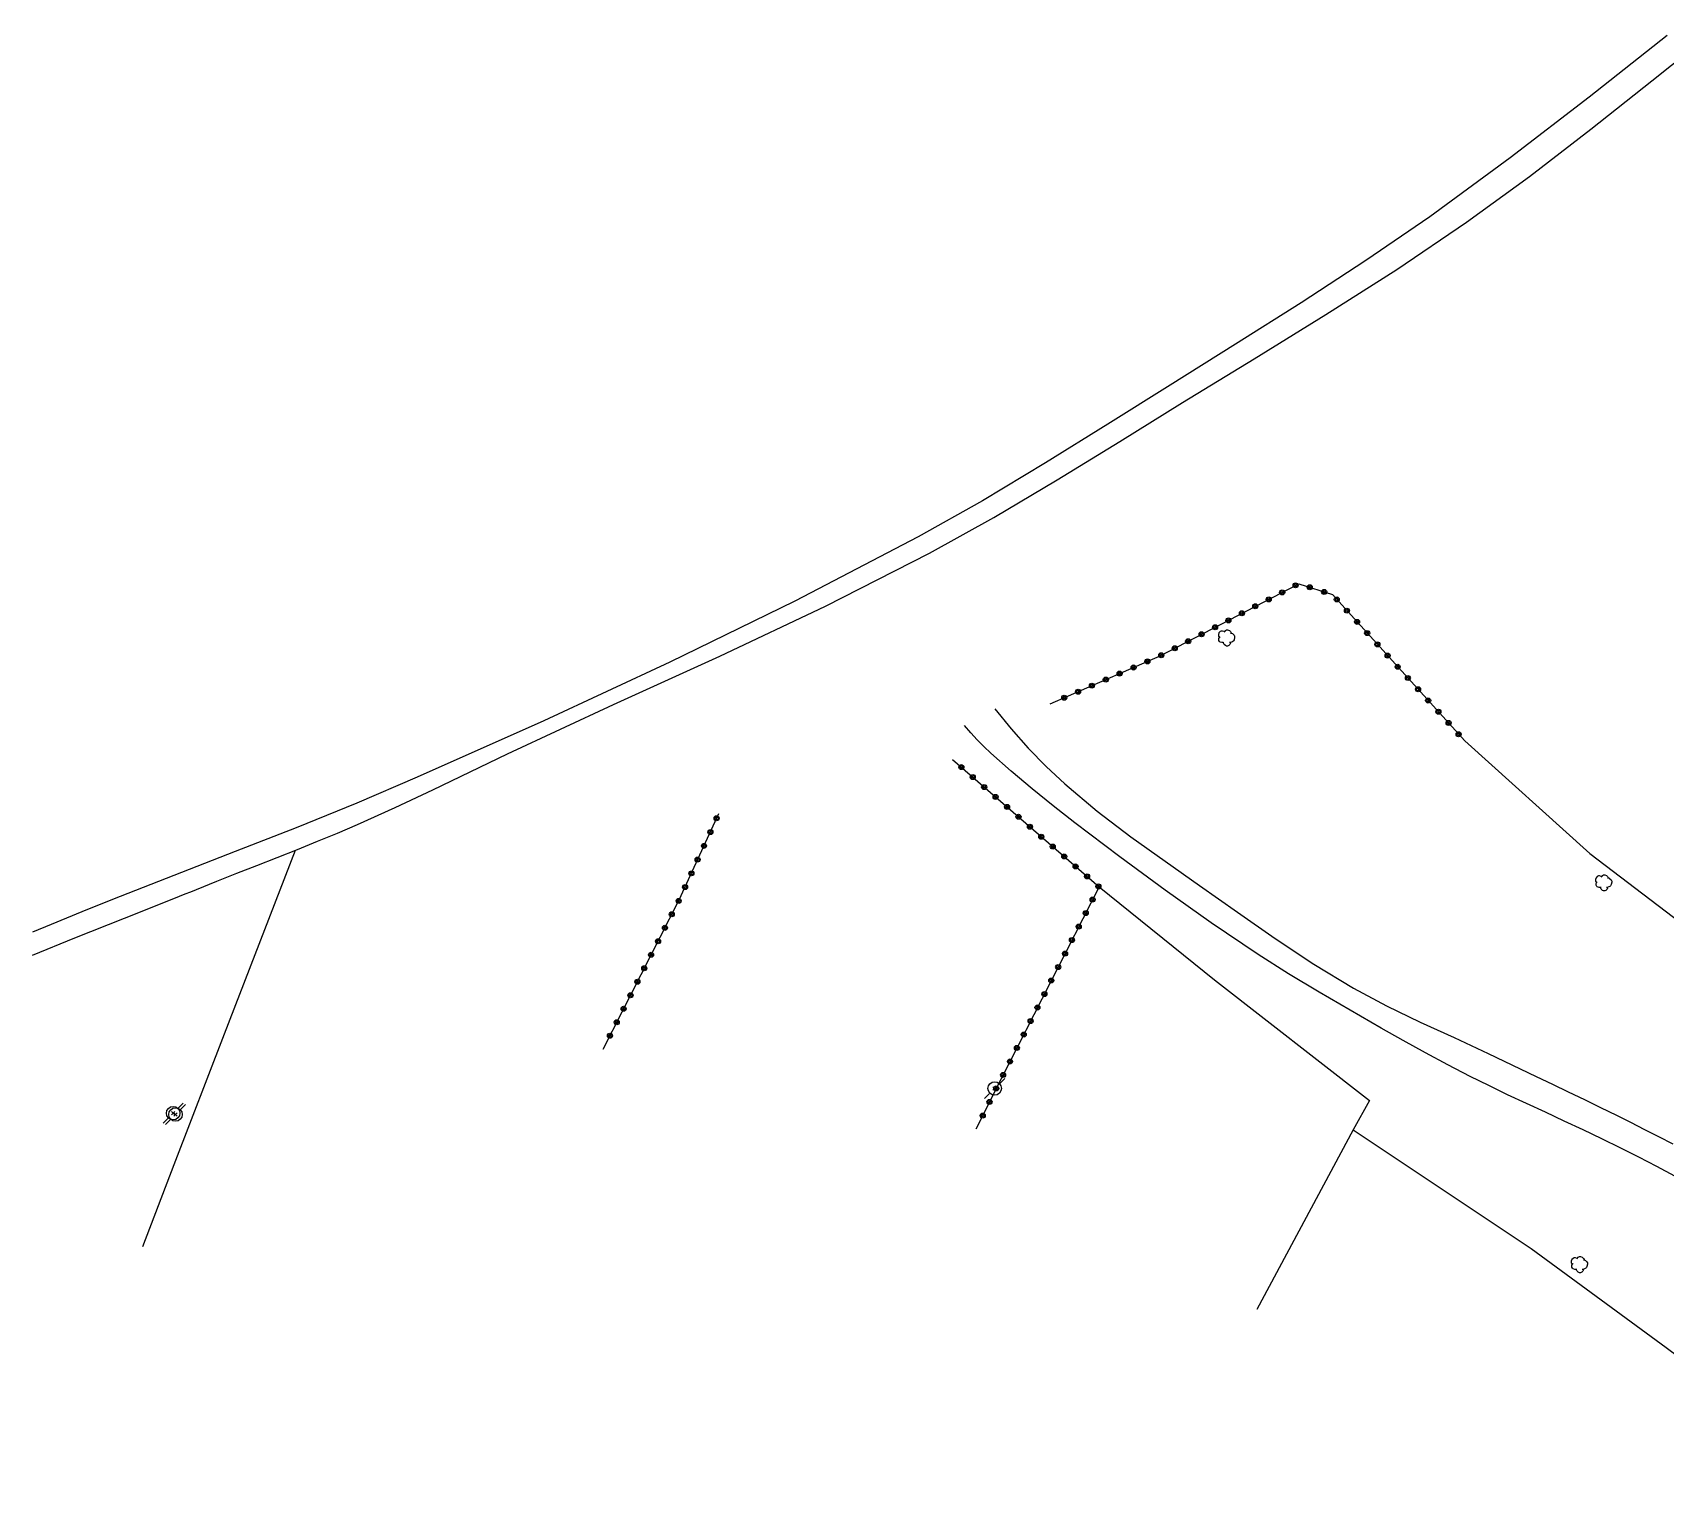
# Model space of a CAD drawing. Header units: millimetres. Extents: x 254000 to 255000, y 44022 to 45000.
# Drawn here: x 254000 to 254161.7, y 44732.5 to 44877.4 of the extents above; entities that cross this region are included whole.
import ezdxf

# ---------------------------------------------------------------- set-up
doc = ezdxf.new("R2010")
doc.units = ezdxf.units.MM
doc.layers.get('0').update_dxf_attribs({"linetype": 'CONTINUOUS'})
for name, color, linetype in [('W0071', 7, 'CONTINUOUS'), ('W0300', 7, 'CONTINUOUS'), ('W0323', 7, 'CONTINUOUS'), ('W0330', 7, 'CONTINUOUS'), ('W0473', 7, 'CONTINUOUS')]:
    doc.layers.add(name, color=color, linetype=linetype)

# ---------------------------------------------------------------- blocks, each defined once
blk = doc.blocks.new('T473')
for p, q in [((-0.166667, 0.166667), (0.166667, -0.166667)), ((-0.166667, -0.166667), (0.166667, 0.166667)), ((0.500001, 0.500001), (1.000002, 1.000002)), ((-1.000002, -1.000002), (-0.500001, -0.500001))]:
    blk.add_line(p, q)
blk.add_ellipse((0, 0), major_axis=(0.471405, 0.471405), ratio=1, start_param=5.4977871438, end_param=11.780972451)
blk = doc.blocks.new('T300')
for p, q in [((-0.8, 0.51), (-0.86, 0.34)), ((-0.86, 0.34), (-0.86, 0.17)), ((-0.86, 0.17), (-0.74, 0.06)), ((-0.69, 0.63), (-0.8, 0.51)), ((-0.8, -0.06), (-0.74, 0.06)), ((-0.74, 0.06), (-0.69, 0.11)), ((-0.57, 0.69), (-0.69, 0.63)), ((-0.46, 0.69), (-0.57, 0.69)), ((-0.29, 0.63), (-0.46, 0.69)), ((-0.29, 0.63), (-0.17, 0.74)), ((-0.23, 0.57), (-0.29, 0.63)), ((-0.17, 0.74), (-0.06, 0.8)), ((-0.06, 0.8), (0.06, 0.8)), ((0.06, 0.8), (0.23, 0.74)), ((0.23, 0.74), (0.34, 0.63)), ((0.34, 0.63), (0.4, 0.51)), ((0.46, 0.46), (0.34, 0.46)), ((0.4, 0.51), (0.4, 0.46)), ((0.57, 0.4), (0.46, 0.46)), ((0.57, 0.4), (0.69, 0.29)), ((0.69, 0.29), (0.74, 0.17)), ((0.74, 0.06), (0.69, -0.17)), ((0.74, 0.17), (0.74, 0.06)), ((-0.8, -0.17), (-0.8, -0.06)), ((-0.8, -0.23), (-0.8, -0.17)), ((-0.74, -0.34), (-0.8, -0.23)), ((-0.69, -0.4), (-0.74, -0.34)), ((-0.51, -0.46), (-0.69, -0.4)), ((-0.4, -0.46), (-0.51, -0.46)), ((-0.4, -0.46), (-0.34, -0.46)), ((-0.34, -0.46), (-0.34, -0.4)), ((-0.34, -0.51), (-0.34, -0.46)), ((-0.29, -0.63), (-0.34, -0.51)), ((-0.17, -0.74), (-0.29, -0.63)), ((-0.06, -0.8), (-0.17, -0.74)), ((0.06, -0.8), (-0.06, -0.8)), ((0.17, -0.74), (0.06, -0.8)), ((0.23, -0.69), (0.17, -0.74)), ((0.29, -0.46), (0.23, -0.46)), ((0.29, -0.63), (0.23, -0.69)), ((0.46, -0.4), (0.29, -0.46)), ((0.34, -0.51), (0.29, -0.63)), ((0.34, -0.51), (0.34, -0.46)), ((0.57, -0.34), (0.46, -0.4)), ((0.63, -0.29), (0.57, -0.34)), ((0.69, -0.17), (0.63, -0.29))]:
    blk.add_line(p, q)
blk = doc.blocks.new('t323o')
at = {"color": 0, "linetype": 'Continuous'}
for radius in [0.25, 0.15]:
    blk.add_circle((0, 0), radius, dxfattribs=at)

msp = doc.modelspace()

# ---------------------------------------------------------------- linework, layer by layer
at = {"layer": 'W0071'}
for points in [[(254014, 44791.67), (254014.56, 44791.89), (254015.12, 44792.12), (254015.68, 44792.34), (254016.23, 44792.57), (254018.23, 44793.37), (254020.22, 44794.16), (254022.22, 44794.94), (254024.22, 44795.73), (254026.22, 44796.52), (254028.21, 44797.33), (254030.2, 44798.15), (254032.17, 44799), (254035.92, 44800.68), (254039.64, 44802.44), (254043.34, 44804.23), (254047.05, 44806), (254057.54, 44810.87), (254068.06, 44815.68), (254078.53, 44820.61), (254088.85, 44825.86), (254095.22, 44829.41), (254101.49, 44833.13), (254107.69, 44836.95), (254113.89, 44840.79), (254121, 44845.14), (254128.09, 44849.51), (254135.13, 44853.99), (254142.03, 44858.66), (254148.26, 44863.18), (254154.35, 44867.87), (254160.38, 44872.65), (254166.39, 44877.44)], [(254161.91, 44877.17), (254154.17, 44871.05), (254146.36, 44865.03), (254138.4, 44859.2), (254132.07, 44854.86), (254125.65, 44850.68), (254119.16, 44846.59), (254112.66, 44842.53), (254106.49, 44838.66), (254100.31, 44834.81), (254094.07, 44831.05), (254087.71, 44827.48), (254075.5, 44821.12), (254063.13, 44815.07), (254050.64, 44809.28), (254038.08, 44803.67), (254032.11, 44801.12), (254026.09, 44798.68), (254020.05, 44796.31), (254014, 44793.96)], [(254095.3, 44810.45), (254096.91, 44808.47), (254098.61, 44806.57), (254100.38, 44804.75), (254102.24, 44803.01), (254105.44, 44800.31), (254108.78, 44797.79), (254112.18, 44795.37), (254115.59, 44792.97), (254119.33, 44790.32), (254123.08, 44787.69), (254126.9, 44785.16), (254130.83, 44782.78), (254134.1, 44781.03), (254137.45, 44779.43), (254140.82, 44777.9), (254144.17, 44776.32), (254145.76, 44775.56), (254147.35, 44774.79), (254148.94, 44774.03), (254150.53, 44773.27), (254152.11, 44772.5), (254153.7, 44771.74), (254155.29, 44770.97), (254156.87, 44770.19), (254158.27, 44769.5), (254159.67, 44768.8), (254161.06, 44768.09), (254162.46, 44767.38)], [(254162.66, 44764.17), (254160.88, 44765.12), (254159.09, 44766.05), (254157.3, 44766.95), (254155.44, 44767.86), (254153.58, 44768.75), (254151.71, 44769.62), (254149.84, 44770.49), (254147.96, 44771.35), (254146.1, 44772.23), (254144.24, 44773.13), (254142.39, 44774.05), (254140.17, 44775.2), (254137.96, 44776.39), (254135.77, 44777.59), (254133.58, 44778.82), (254130.5, 44780.59), (254127.43, 44782.38), (254124.38, 44784.22), (254121.38, 44786.13), (254116.75, 44789.25), (254112.18, 44792.48), (254107.68, 44795.79), (254103.23, 44799.17), (254101.1, 44800.84), (254098.99, 44802.53), (254096.92, 44804.27), (254094.91, 44806.08), (254094.23, 44806.73), (254093.57, 44807.4), (254092.92, 44808.09), (254092.3, 44808.8)], [(254014, 44793.96), (254010.95, 44792.77), (254007.9, 44791.56), (254004.86, 44790.34), (254001.83, 44789.1), (254000, 44788.33)], [(254000, 44786.06), (254004.18, 44787.77), (254009.09, 44789.72), (254014, 44791.67)]]:
    msp.add_lwpolyline(points, dxfattribs=at)
at = {"layer": 'W0323'}
for points in [[(254100.8, 44810.95), (254111.68, 44815.7), (254125.42, 44822.85), (254128.74, 44821.77), (254141.86, 44807.27)], [(254091.12, 44805.44), (254105.63, 44792.82), (254095.92, 44773.79), (254093.44, 44768.82)], [(254056.5, 44776.73), (254064.04, 44791.53), (254067.97, 44800.09)]]:
    msp.add_lwpolyline(points, dxfattribs=at)
at = {"layer": 'W0330'}
for points in [[(254141.86, 44807.27), (254154.25, 44796.11), (254170.81, 44783.51), (254195.02, 44765.1), (254203.91, 44760.29)], [(254026, 44796.42), (254018.98, 44778.23), (254014, 44765.27)], [(254105.63, 44792.82), (254117.05, 44783.6), (254132.41, 44771.66), (254130.8, 44768.74), (254148.42, 44756.99), (254161.82, 44747.19), (254181.51, 44732.54)], [(254130.8, 44768.74), (254121.25, 44750.94)], [(254014, 44765.27), (254010.89, 44757.16)]]:
    msp.add_lwpolyline(points, dxfattribs=at)

# ---------------------------------------------------------------- block references
at = {"layer": 'W0300'}
for p in [(254118.31, 44817.47), (254155.67, 44793.21), (254153.27, 44755.39)]:
    msp.add_blockref('T300', p, dxfattribs=at)
at = {"layer": 'W0323'}
for p, rotation in [((254123.77, 44821.99), 27.50345544424939), ((254125.1, 44822.69), 27.50345544424939), ((254126.5, 44822.5), 342.0312814066659), ((254127.93, 44822.04), 342.0312814066659), ((254119.78, 44819.92), 27.50345544424939), ((254121.11, 44820.61), 27.50345544424939), ((254122.44, 44821.3), 27.50345544424939), ((254129.18, 44821.29), 312.1333526577359), ((254130.18, 44820.18), 312.1333526577359), ((254117.12, 44818.53), 27.50345544424939), ((254118.45, 44819.22), 27.50345544424939), ((254131.19, 44819.07), 312.1333526577359), ((254114.46, 44817.15), 27.50345544424939), ((254115.79, 44817.84), 27.50345544424939), ((254132.19, 44817.96), 312.1333526577359), ((254133.2, 44816.84), 312.1333526577359), ((254110.42, 44815.15), 23.59842959595118), ((254111.79, 44815.76), 27.50345544424939), ((254113.13, 44816.45), 27.50345544424939), ((254134.21, 44815.73), 312.1333526577359), ((254107.67, 44813.95), 23.59842959595118), ((254109.05, 44814.55), 23.59842959595118), ((254135.21, 44814.62), 312.1333526577359), ((254136.22, 44813.51), 312.1333526577359), ((254103.55, 44812.15), 23.59842959595118), ((254104.93, 44812.75), 23.59842959595118), ((254106.3, 44813.35), 23.59842959595118), ((254137.23, 44812.39), 312.1333526577359), ((254102.18, 44811.55), 23.59842959595118), ((254138.23, 44811.28), 312.1333526577359), ((254139.24, 44810.17), 312.1333526577359), ((254140.25, 44809.06), 312.1333526577359), ((254141.25, 44807.94), 312.1333526577359), ((254091.99, 44804.68), 319.0122216915666), ((254093.12, 44803.7), 319.0122216915666), ((254094.25, 44802.71), 319.0122216915666), ((254095.38, 44801.73), 319.0122216915666), ((254096.52, 44800.74), 319.0122216915666), ((254067.75, 44799.61), 65.32000048552106), ((254097.65, 44799.76), 319.0122216915666), ((254067.13, 44798.25), 65.32000048552106), ((254098.78, 44798.78), 319.0122216915666), ((254099.91, 44797.79), 319.0122216915666), ((254066.5, 44796.88), 65.32000048552106), ((254101.05, 44796.81), 319.0122216915666), ((254102.18, 44795.83), 319.0122216915666), ((254065.25, 44794.16), 65.32000048552106), ((254065.87, 44795.52), 65.32000048552106), ((254103.31, 44794.84), 319.0122216915666), ((254064.62, 44792.8), 65.32000048552106), ((254104.44, 44793.86), 319.0122216915666), ((254105.57, 44792.87), 319.0122216915666), ((254063.99, 44791.43), 62.98967158841791), ((254104.99, 44791.56), 242.9707973163706), ((254063.31, 44790.1), 62.98967158841791), ((254104.31, 44790.22), 242.9707973163706), ((254062.63, 44788.76), 62.98967158841791), ((254102.94, 44787.55), 242.9707973163706), ((254103.62, 44788.88), 242.9707973163706), ((254061.26, 44786.09), 62.98967158841791), ((254061.95, 44787.43), 62.98967158841791), ((254102.26, 44786.21), 242.9707973163706), ((254060.58, 44784.75), 62.98967158841791), ((254101.58, 44784.88), 242.9707973163706), ((254059.9, 44783.42), 62.98967158841791), ((254100.9, 44783.54), 242.9707973163706), ((254059.22, 44782.08), 62.98967158841791), ((254100.22, 44782.2), 242.9707973163706), ((254058.54, 44780.74), 62.98967158841791), ((254098.85, 44779.53), 242.9707973163706), ((254099.53, 44780.87), 242.9707973163706), ((254057.18, 44778.07), 62.98967158841791), ((254057.86, 44779.41), 62.98967158841791), ((254098.17, 44778.19), 242.9707973163706), ((254097.49, 44776.86), 242.9707973163706), ((254096.81, 44775.52), 242.9707973163706), ((254096.13, 44774.19), 242.9707973163706), ((254094.78, 44771.51), 243.3932184737169), ((254095.45, 44772.85), 243.3932184737169), ((254094.11, 44770.16), 243.3932184737169)]:
    msp.add_blockref('t323o', p, dxfattribs=dict(at, rotation=rotation))
at = {"layer": 'W0473'}
for p in [(254095.29, 44772.85), (254013.92, 44770.4), (254014.15, 44770.27)]:
    msp.add_blockref('T473', p, dxfattribs=at)

doc.saveas('drawing.dxf')
